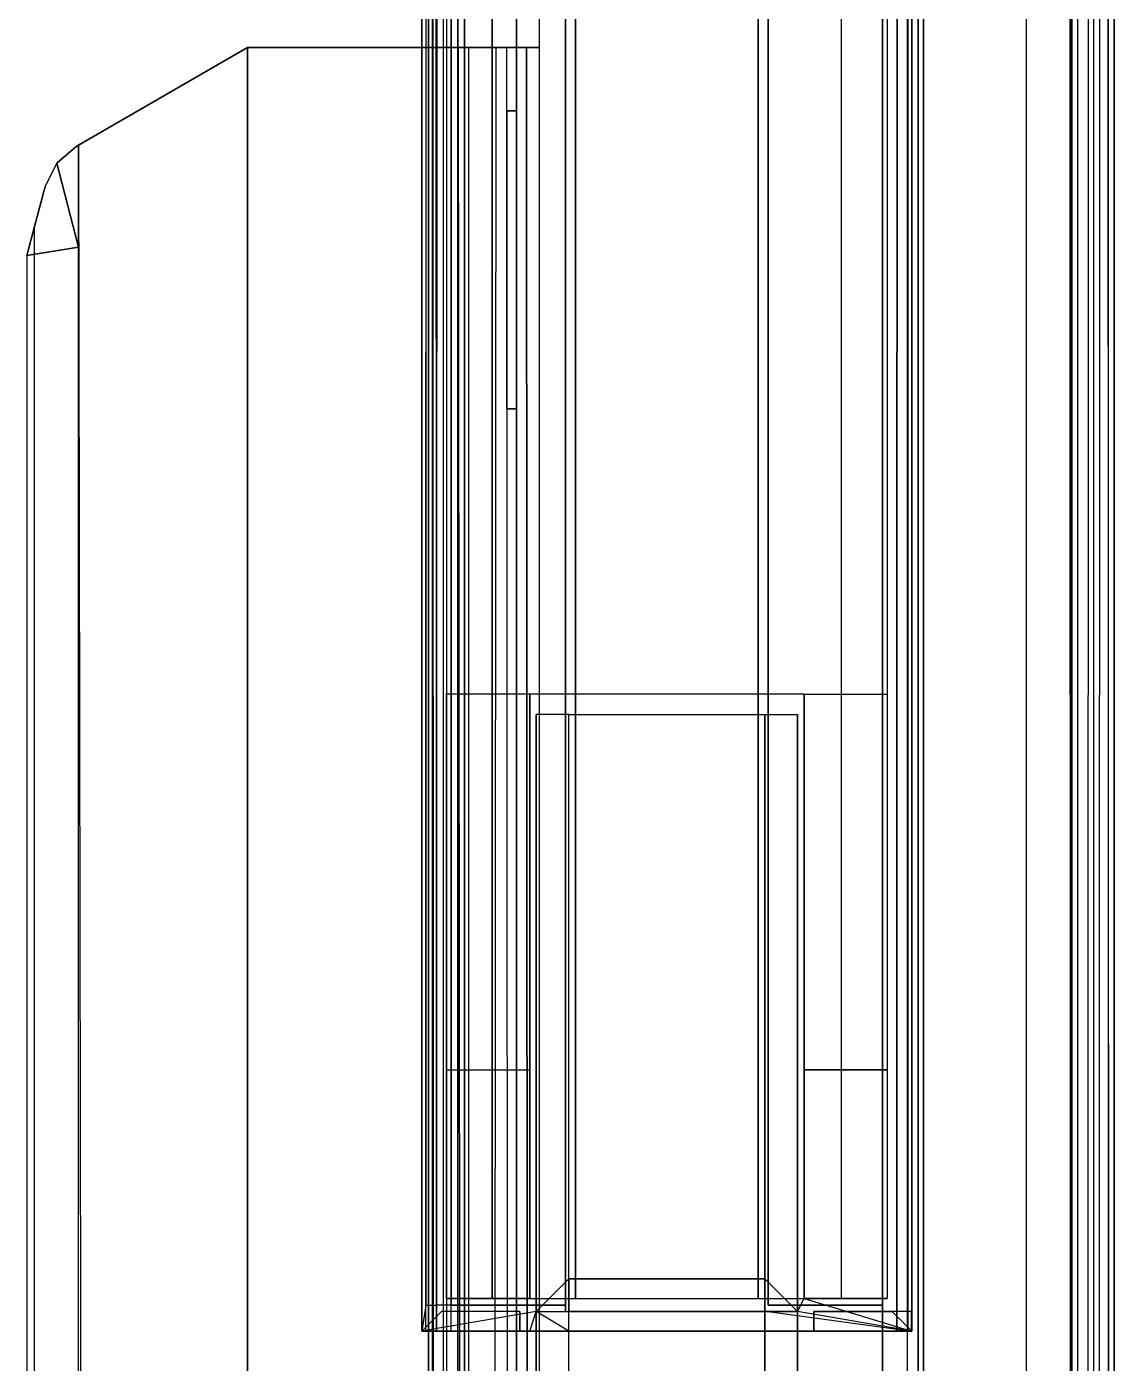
# Model space of a CAD drawing. Header units: inches. Extents: x 0 to 232, y 0 to 393.
# Drawn here: x 199 to 232.3, y 329.22 to 370.14 of the extents above; entities that cross this region are included whole.
import ezdxf

# ---------------------------------------------------------------- set-up
doc = ezdxf.new("R2010")
doc.units = ezdxf.units.IN
doc.header["$MEASUREMENT"] = 0
doc.layers.add('Layer1', color=4, linetype='CONTINUOUS')
doc.layers.add('vidro', color=2, linetype='CONTINUOUS')

msp = doc.modelspace()

# ---------------------------------------------------------------- linework, layer by layer
at = {"layer": 'Layer1'}
for points in [[(211.102, 390.2, 347.05), (211.226, 390.2, 347.505), (211.212, 330.2, 347.48), (211.102, 330.2, 347.05)], [(211.102, 390.2, 192.9), (211.102, 330.2, 192.9), (211.102, 330.2, 292.1), (211.102, 390.2, 292.1)], [(211.224, 331, 192.448), (211.102, 330.2, 192.9), (211.102, 390.2, 192.9), (211.226, 390.2, 192.445)], [(211.102, 330.2, 292.1), (211.102, 330.2, 347.05), (211.102, 390.2, 347.05), (211.102, 390.2, 292.1)], [(211.559, 390.2, 347.833), (211.226, 390.2, 347.505), (211.212, 330.2, 347.48), (211.544, 330.2, 347.825)], [(211.542, 390.2, 192.126), (211.223, 390.2, 192.447), (211.224, 331, 192.448), (211.553, 331, 192.12)], [(212.002, 331, 192), (211.553, 331, 192.12), (211.542, 390.2, 192.126), (212.002, 390.2, 192)], [(212.002, 390.2, 347.95), (211.559, 390.2, 347.833), (211.544, 330.2, 347.825), (212.002, 330.2, 347.95)], [(213.252, 390.2, 192.7), (211.852, 390.2, 193.075), (211.852, 331.2, 193.075), (213.252, 331.2, 192.7)], [(212.002, 330.2, 347.95), (212.002, 390.2, 347.95), (225.202, 390.2, 347.95), (225.202, 330.2, 347.95)], [(212.002, 390.2, 192), (212.002, 331, 192), (215.502, 331, 192), (215.502, 390.2, 192)], [(213.252, 331.2, 192.7), (215.802, 331.2, 192.7), (215.802, 390.2, 192.7), (213.252, 390.2, 192.7)], [(215.502, 331, 192), (215.502, 390.2, 192), (215.502, 390.2, 192.6), (215.502, 330.8, 192.6)], [(215.802, 390.2, 192.7), (215.802, 390.2, 192), (215.802, 331.2, 192), (215.802, 331.2, 192.7)], [(221.402, 331.2, 192.7), (221.402, 331.2, 192), (221.402, 390.2, 192), (221.402, 390.2, 192.7)], [(221.402, 331.2, 192.7), (223.952, 331.2, 192.7), (223.952, 390.2, 192.7), (221.402, 390.2, 192.7)], [(221.702, 331, 192.6), (221.702, 331, 192.001), (221.702, 390.2, 192), (221.702, 390.2, 192.6)], [(223.952, 390.2, 192.7), (225.352, 390.2, 193.075), (225.352, 331.2, 193.075), (223.952, 331.2, 192.7)], [(225.202, 0, 192), (225.966, 0, 191.691), (225.966, 390.2, 191.691), (225.202, 390.2, 192)], [(225.655, 390.2, 347.828), (225.202, 390.2, 347.95), (225.202, 330.2, 347.95), (225.645, 330.2, 347.833)], [(225.985, 390.2, 347.496), (225.655, 390.2, 347.828), (225.645, 330.2, 347.833), (225.984, 330.2, 347.495)], [(225.966, 390.2, 191.691), (226.301, 390.2, 190.938), (226.301, 0, 190.938), (225.966, 0, 191.691)], [(226.102, 390.2, 347.05), (225.985, 390.2, 347.496), (225.984, 330.2, 347.495), (226.102, 330.2, 347.05)], [(226.102, 390.2, 292.1), (226.102, 330.2, 292.1), (226.102, 330.2, 192.9), (226.102, 390.2, 192.9)], [(226.102, 330.2, 292.1), (226.102, 330.2, 192.9), (226.102, 390.2, 192.9), (226.102, 390.2, 292.1)], [(226.102, 330.2, 347.05), (226.102, 330.2, 292.1), (226.102, 390.2, 292.1), (226.102, 390.2, 347.05)], [(226.301, 390.2, 190.938), (226.464, 390.2, 186.2), (226.464, 0, 186.2), (226.301, 0, 190.938)], [(231.658, 0, 34.871), (226.464, 0, 186.2), (226.464, 390.2, 186.2), (231.665, 390.2, 34.666)], [(230.951, 390.2, 6.95), (229.601, 390.2, 6.95), (229.601, 0, 6.95), (231.001, 0, 6.95)], [(231.001, 0, 6.95), (231.001, 0, 0.645), (231.001, 390.2, 0.645), (230.951, 390.2, 6.95)], [(231.184, 390.2, 0.198), (231.001, 390.2, 0.65), (231.001, 0, 0.65), (231.191, 0, 0.191)], [(231.428, 0, 0.04), (231.191, 0, 0.191), (231.184, 390.2, 0.198), (231.503, 390.2, 0.017)], [(231.858, 390.2, 0.034), (231.503, 390.2, 0.017), (231.428, 0, 0.04), (231.798, 0, 0.017)], [(232.126, 0, 0.206), (231.798, 0, 0.017), (231.858, 390.2, 0.034), (232.112, 390.2, 0.192)], [(232.301, 390.2, 0.65), (232.112, 390.2, 0.192), (232.126, 0, 0.206), (232.301, 0, 0.65)], [(232.301, 0, 6.95), (232.301, 0, 0.65), (232.301, 390.2, 0.65), (232.301, 390.2, 6.95)], [(214.001, 379, 9.8), (214.001, 369.5, 9.8), (214.701, 369.5, 9.8), (214.701, 379, 9.8)], [(214.001, 379, 24), (214.001, 379, 9.8), (214.001, 1.5, 9.8), (214.001, 1.5, 24)], [(211.45, 374, 191.452), (211.301, 374, 190.9), (211.301, 0, 190.9), (211.462, 0, 191.473)], [(211.301, 0, 190.9), (211.301, 374, 190.9), (211.301, 374, 24.9), (211.301, 0, 24.9)], [(211.301, 0, 24.9), (211.437, 0, 24.425), (211.425, 374, 24.445), (211.301, 374, 24.9)], [(211.425, 374, 24.445), (211.752, 374, 24.12), (211.76, 0, 24.116), (211.437, 0, 24.425)], [(211.847, 0, 191.85), (211.462, 0, 191.473), (211.45, 374, 191.452), (211.851, 374, 191.853)], [(211.76, 0, 24.116), (212.201, 0, 24), (212.201, 374, 24), (211.752, 374, 24.12)], [(212.401, 374, 192), (211.851, 374, 191.853), (211.847, 0, 191.85), (212.401, 0, 192)], [(212.201, 1.5, 24), (214.001, 1.5, 24), (214.001, 374, 24), (212.201, 374, 24)], [(212.401, 0, 192), (225.202, 0, 192), (225.202, 373.953, 192), (212.401, 374, 192)], [(200.59, 366.516, 7.6), (200.713, 366.588, 6.9), (205.758, 369.5, 6.9), (205.758, 369.5, 7.6)], [(205.758, 369.5, 7.6), (200.59, 366.516, 7.6), (200.801, 241.428, 7.6), (205.758, 241.5, 7.6)], [(214.701, 369.5, 7.6), (214.48, 369.5, 6.905), (205.758, 369.5, 6.9), (205.758, 369.5, 7.6)], [(212.225, 369.5, 7.6), (205.758, 369.5, 7.6), (205.758, 84.44, 7.6), (212.527, 84.426, 6.9)], [(212.527, 369.5, 6.9), (213.372, 369.5, 6.407), (214.303, 369.5, 6.707), (214.48, 369.5, 6.905)], [(212.527, 1.5, 6.9), (213.122, 1.5, 6.462), (213.372, 369.5, 6.407), (212.527, 369.5, 6.9)], [(213.372, 369.5, 6.407), (213.695, 369.5, 6.416), (213.869, 1.5, 6.458), (213.122, 1.5, 6.462)], [(214.303, 369.5, 6.707), (214.007, 369.5, 6.512), (213.695, 369.5, 6.416), (213.372, 369.5, 6.407)], [(213.695, 369.5, 6.416), (213.869, 1.5, 6.458), (214.477, 1.5, 6.902), (214.303, 369.5, 6.707)], [(214.001, 369.5, 9.8), (214.001, 369.5, 7.6), (214.701, 369.5, 7.6), (214.701, 369.5, 9.8)], [(214.001, 1.5, 7.6), (214.701, 1.5, 7.6), (214.701, 369.5, 7.6), (214.001, 369.5, 7.6)], [(214.001, 1.5, 9.8), (214.001, 1.5, 7.6), (214.001, 369.5, 7.6), (214.001, 369.5, 9.8)], [(214.477, 1.5, 6.902), (214.701, 1.5, 7.6), (214.701, 369.5, 7.6), (214.303, 369.5, 6.707)], [(214.001, 367.56, 13.605), (213.701, 367.56, 13.605), (213.701, 367.56, 17.595), (214.001, 367.56, 17.595)], [(214.001, 358.44, 17.595), (213.701, 358.44, 17.595), (213.701, 367.56, 17.595), (214.001, 367.56, 17.595)], [(214.001, 358.44, 13.605), (213.701, 358.44, 13.605), (213.701, 367.56, 13.605), (214.001, 367.56, 13.605)], [(213.701, 358.44, 17.595), (213.701, 358.44, 13.605), (213.701, 367.56, 13.605), (213.701, 367.56, 17.595)], [(214.001, 358.44, 13.605), (214.001, 358.44, 17.595), (214.001, 367.56, 17.595), (214.001, 367.56, 13.605)], [(214.001, 358.44, 17.595), (214.001, 358.44, 13.605), (214.001, 367.56, 13.605), (214.001, 367.56, 17.595)], [(200.59, 363.394, 7.6), (200.59, 366.516, 7.6), (200.501, 366.465, 7.568), (199.92, 365.958, 7.356)], [(200.501, 366.465, 7.568), (199.92, 365.958, 7.356), (199.92, 365.958, 6.611), (200.501, 366.465, 6.823)], [(200.59, 366.516, 7.6), (200.501, 366.465, 7.568), (200.501, 366.465, 6.823), (200.713, 366.588, 6.9)], [(200.801, 241.428, 7.6), (200.59, 241.64, 7.6), (200.59, 366.516, 7.6)], [(200.59, 363.394, 7.6), (199.92, 365.958, 7.356), (199.569, 365.251, 7.229), (199.001, 363.13, 7.022)], [(199.92, 365.958, 7.356), (199.569, 365.251, 7.229), (199.569, 365.251, 6.484), (199.92, 365.958, 6.611)], [(199.569, 365.251, 7.229), (199.001, 363.13, 7.022), (199.241, 364.024, 6.364), (199.569, 365.251, 6.484)], [(199.001, 243.228, 7.022), (199.241, 242.989, 6.364), (199.241, 364.024, 6.364), (199.001, 363.13, 7.022)], [(200.59, 363.394, 7.6), (199.001, 363.13, 7.022), (199.001, 243.228, 7.022), (200.59, 241.64, 7.6)], [(213.701, 358.44, 17.595), (214.001, 358.44, 17.595), (214.001, 358.44, 13.605), (213.701, 358.44, 13.605)], [(211.301, 355.839, 51.268), (211.301, 356.814, 53.024), (211.301, 356.746, 54.835), (211.301, 355.823, 56.347)], [(211.301, 353.35, 50.25), (211.301, 355.839, 51.268), (211.301, 355.823, 56.347), (211.301, 353.35, 57.35)], [(211.301, 350.894, 56.363), (211.301, 350.815, 51.315), (211.301, 353.35, 50.25), (211.301, 353.35, 57.35)], [(211.301, 350.815, 51.315), (211.301, 350.035, 52.529), (211.301, 349.879, 54.544), (211.301, 350.894, 56.363)], [(214.402, 338.198, 207), (214.402, 349.7, 207), (211.852, 349.7, 207), (211.852, 338.198, 207)], [(211.852, 338.198, 193.075), (211.852, 349.7, 193.075), (211.852, 349.7, 207), (211.852, 338.198, 207)], [(222.802, 331.2, 194.5), (222.802, 349.7, 194.5), (214.402, 349.7, 194.5), (214.402, 331.2, 194.5)], [(214.402, 338.198, 207), (214.402, 349.7, 207), (214.402, 349.7, 194.5), (214.402, 331.2, 194.5)], [(222.802, 338.198, 207), (222.802, 349.7, 207), (225.352, 349.7, 207), (225.352, 338.198, 207)], [(222.802, 331.2, 194.5), (222.802, 349.7, 194.5), (222.802, 349.7, 207), (222.802, 338.198, 207)], [(211.852, 338.198, 193.075), (211.852, 338.198, 207), (211.852, 331.2, 202.1), (211.852, 331.2, 193.075)], [(214.402, 331.2, 202.1), (211.852, 331.2, 202.1), (211.852, 338.198, 207), (214.402, 338.198, 207)], [(222.802, 338.198, 207), (225.352, 338.198, 207), (225.352, 331.2, 202.1), (222.802, 331.2, 202.1)], [(214.602, 330.804, 197.9), (215.602, 330.804, 196.9), (215.602, 331.804, 197.9)], [(214.602, 330.804, 197.9), (215.602, 331.804, 197.9), (215.602, 331.804, 290.9), (214.602, 330.804, 290.9)], [(214.602, 330.804, 290.9), (215.602, 330.804, 291.9), (215.602, 331.804, 290.9)], [(221.602, 331.804, 197.9), (215.602, 331.804, 197.9), (215.602, 330.804, 196.9), (221.602, 330.804, 196.9)], [(215.602, 331.804, 290.9), (221.602, 331.804, 290.9), (221.602, 330.804, 291.9), (215.602, 330.804, 291.9)], [(221.602, 331.804, 290.9), (222.602, 330.804, 290.9), (221.602, 330.804, 291.9)], [(221.602, 331.804, 290.9), (222.602, 330.804, 290.9), (222.602, 330.804, 197.9), (221.602, 331.804, 197.9)], [(221.602, 331.804, 197.9), (221.602, 330.804, 196.9), (222.602, 330.804, 197.9)], [(211.852, 331.2, 193.075), (211.852, 331.2, 201.997), (214.402, 331.2, 202.1), (214.402, 331.2, 194.5)], [(222.802, 331.2, 194.5), (226.096, 330.2, 192.8), (226.102, 330.2, 291.91), (222.602, 330.804, 290.9)], [(222.802, 331.2, 194.5), (222.802, 331.2, 194.5), (222.802, 331.2, 202.1), (225.352, 331.2, 202.1)], [(222.802, 331.2, 194.5), (222.802, 331.2, 202.1), (225.352, 331.2, 202.1), (225.352, 331.2, 193.075)], [(214.602, 330.804, 290.9), (211.102, 330.2, 291.015), (211.102, 330.2, 291.9), (215.602, 330.2, 291.9)], [(214.602, 330.804, 290.9), (211.102, 330.2, 291.015), (211.102, 330.2, 192.9), (214.402, 330.2, 194.5)], [(211.702, 330.8, 291.9), (211.102, 330.2, 291.9), (214.102, 330.2, 291.9), (214.102, 330.8, 291.9)], [(212.002, 331, 192.6), (212.002, 331, 192), (215.502, 331, 192), (215.502, 331, 192.6)], [(214.102, 330.8, 192.8), (214.102, 330.2, 192.8), (214.102, 330.2, 291.9), (214.102, 330.8, 291.9)], [(225.2, 331, 192.6), (225.2, 331, 192.001), (221.702, 331, 192.001), (221.702, 331, 192.6)], [(222.602, 330.804, 290.9), (221.708, 330.804, 291.794), (226.102, 330.2, 291.91), (226.102, 330.2, 291.013)], [(226.096, 330.2, 192.8), (226.096, 330.8, 192.8), (223.102, 330.8, 192.8), (223.102, 330.2, 192.8)], [(223.102, 330.8, 291.9), (223.102, 330.2, 291.9), (223.102, 330.2, 192.8), (223.102, 330.8, 192.8)], [(225.502, 330.8, 291.9), (226.102, 330.2, 291.91), (223.102, 330.2, 291.9), (223.102, 330.8, 291.9)], [(211.102, 330.2, 347.05), (226.102, 330.2, 347.05), (225.984, 330.2, 347.495), (211.212, 330.2, 347.48)], [(226.102, 330.2, 291.91), (211.102, 330.2, 291.9), (211.102, 330.2, 347.05), (226.102, 330.2, 347.05)], [(211.212, 330.2, 347.48), (211.72, 330.2, 347.481), (212.002, 330.2, 347.95), (211.544, 330.2, 347.825)], [(214.102, 330.2, 291.9), (214.102, 330.2, 291.9), (214.102, 330.2, 291.9), (211.702, 330.2, 291.9)], [(212.002, 330.2, 347.45), (212.002, 330.2, 347.45), (212.002, 330.2, 347.95), (211.702, 330.2, 347.45)], [(212.002, 330.2, 347.95), (211.79, 330.2, 347.862), (211.713, 330.2, 347.732), (211.702, 330.2, 347.45)], [(225.202, 330.2, 347.95), (225.205, 330.2, 347.45), (212.002, 330.2, 347.45), (212.002, 330.2, 347.95)], [(225.202, 330.2, 347.45), (225.202, 330.2, 347.45), (225.202, 330.2, 347.95), (225.502, 330.2, 347.45)], [(225.202, 330.2, 347.95), (225.354, 330.2, 347.909), (225.48, 330.2, 347.763), (225.502, 330.2, 347.45)], [(225.984, 330.2, 347.495), (225.475, 330.2, 347.494), (225.202, 330.2, 347.95), (225.645, 330.2, 347.833)]]:
    msp.add_3dface(points, dxfattribs=at)
at = {"layer": 'Layer1', "invisible_edges": 12}
for points in [[(231.665, 390.2, 34.666), (232.091, 390.2, 16.137), (232.301, 0, 16.142), (231.658, 0, 34.871)], [(232.301, 390.2, 6.95), (232.091, 390.2, 16.137), (232.301, 0, 16.142), (232.301, 0, 6.95)]]:
    msp.add_3dface(points, dxfattribs=at)
at = {"layer": 'vidro'}
msp.add_line((214.602, 349.08, 291.9), (214.602, 349.08, 291.9), dxfattribs=at)
for points in [[(214.602, 41.084, 197.9), (215.602, 41.084, 196.9), (215.602, 349.084, 196.9), (214.602, 349.084, 197.9)], [(214.602, 41.084, 345.85), (214.602, 41.084, 197.9), (214.602, 349.084, 197.9), (214.602, 349.08, 345.85)], [(214.602, 41.084, 345.85), (215.602, 41.084, 346.85), (215.602, 349.08, 346.85), (214.602, 349.08, 345.85)], [(215.602, 349.084, 346.85), (221.602, 349.084, 346.85), (221.602, 41.084, 346.85), (215.602, 41.084, 346.85)], [(222.602, 41.084, 345.85), (221.602, 41.084, 346.85), (221.602, 349.084, 346.85), (222.602, 349.084, 345.85)], [(222.602, 41.084, 197.9), (221.602, 41.084, 196.9), (221.602, 349.084, 196.9), (222.602, 349.084, 197.9)], [(222.602, 41.084, 345.85), (222.602, 41.084, 197.9), (222.602, 349.084, 197.9), (222.602, 349.084, 345.85)]]:
    msp.add_3dface(points, dxfattribs=at)

doc.saveas('drawing.dxf')
